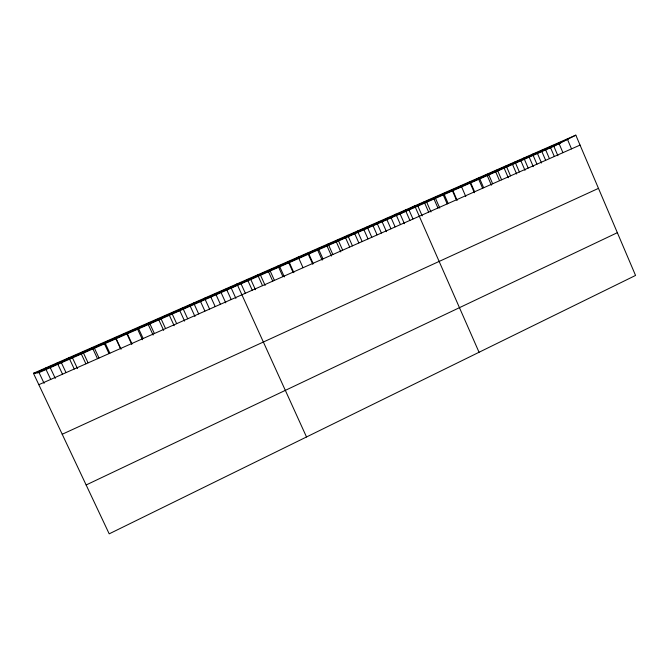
<?xml version="1.0" encoding="UTF-8"?>
<svg xmlns="http://www.w3.org/2000/svg" width="669" height="669" viewBox="0 0 669 669"><rect width="100%" height="100%" fill="white"/><g stroke="black" fill="none" stroke-linecap="round" stroke-linejoin="round"><path stroke-width="1" d="M33.45 373.285L39.036 372.583L553.865 146.302L575.817 135.155L635.55 275.436L109.198 533.845L33.45 373.285L575.817 135.155M86.142 484.975L617.345 232.687M62.217 434.256L598.479 188.374M38.827 384.683L580.048 145.098M35.365 373.043L568.324 138.96M37.263 372.8L560.865 142.748M39.036 372.583L44.104 383.329M61.397 362.757L65.997 372.558M57.191 362.857L62.518 374.197M50.25 367.657L55.293 378.378M45.358 368.05L50.71 379.423M83.491 353.04L88.049 362.799M80.64 352.563L85.908 363.836M72.478 357.882L77.47 368.552M68.949 357.698L74.251 369.004M105.334 343.44L109.85 353.148M103.795 342.394L109.014 353.608M94.446 348.231L98.987 357.957M92.255 347.462L97.498 358.709M126.667 332.351L131.843 343.506M126.926 333.956L131.81 344.485M116.163 338.681L121.064 349.243M115.269 337.36L120.462 348.541M160.46 317.516L165.561 328.579M158.846 319.924L163.662 330.377M149.262 322.433L154.388 333.53M148.267 324.574L153.109 335.052M137.998 327.375L143.149 338.497M137.63 329.248L142.489 339.752M182.654 307.773L187.705 318.779M179.827 310.7L184.602 321.103M171.59 312.632L176.666 323.662M169.366 315.3L174.166 325.728M204.572 298.148L209.581 309.095M200.566 301.585L204.865 310.993M193.642 302.948L198.668 313.92M190.222 306.134L194.98 316.504M235.906 298.374L231.24 288.105L236.968 283.924L306.511 436.974M226.239 288.64L231.19 299.528M221.071 292.57L225.762 302.865M215.435 293.382L220.419 304.295M210.844 297.069L215.134 306.452M250.816 279.5L255.441 289.719M247.329 279.374L252.238 290.212M241.049 283.79L245.28 293.106M278.053 265.886L282.895 276.64M270.176 270.995L274.349 280.236M267.868 270.36L272.735 281.139M260.517 275.235L265.133 285.429M257.624 274.859L262.516 285.663M298.24 257.021L303.04 267.717M289.334 262.574L293.883 272.693M288.172 261.445L292.997 272.166M279.776 266.772L284.35 276.916M318.201 248.258L322.968 258.903M317.683 250.114L322.182 260.166M308.25 252.631L313.033 263.302M308.284 254.245L312.799 264.314M347.729 235.296L352.429 245.858M345.589 237.846L349.628 246.92M337.945 239.594L342.662 250.181M336.331 241.91L340.797 251.92M328.103 243.909L332.844 254.529M327.032 246L331.515 256.026M373.051 225.779L377.04 234.786M367.139 226.774L371.805 237.286M363.944 229.776L367.95 238.808M357.463 231.022L362.146 241.559M354.787 233.799L358.81 242.855M395.856 214.164L400.455 224.6M391.122 217.835L395.078 226.799M386.339 218.345L390.955 228.806M382.108 221.79L386.481 231.683M376.764 222.543L381.405 233.029M417.882 206.069L422.181 215.87M479.054 352.27L414.738 205.876L400.087 213.896L404.427 223.73M409.01 209.974L412.932 218.897M405.322 210.007L409.905 220.419M444.224 194.495L448.088 203.334M442.677 193.609L447.185 203.911M435.494 198.333L439.759 208.084M433.42 197.673L437.944 208.009M426.705 202.189L430.995 211.964M424.104 201.762L428.645 212.123M461.05 185.539L465.783 196.552M452.921 190.673L457.153 200.382M451.893 189.561L456.375 199.847M488.245 173.597L492.66 183.783M487.249 175.587L491.414 185.204M479.23 177.561L483.662 187.763M478.728 179.325L482.533 188.089M470.165 181.542L474.614 191.769M470.173 183.089L474.371 192.756M515.005 161.848L519.361 171.966M512.546 164.465L516.66 174.024M506.132 165.745L510.506 175.88M504.15 168.153L508.289 177.728M497.218 169.667L501.608 179.819M495.721 171.858L499.5 180.58M537.458 153.519L541.53 163.002M532.608 154.121L536.931 164.189M529.196 157.148L533.285 166.656M523.827 157.976L528.167 168.061M520.892 160.803L524.989 170.327M558.665 142.681L562.938 152.674M553.865 146.302L557.904 155.752M550.027 146.478L554.317 156.487M545.678 149.906L549.333 158.419M541.338 150.291L545.645 160.326M567.262 138.909L571.518 148.878"/></g></svg>
